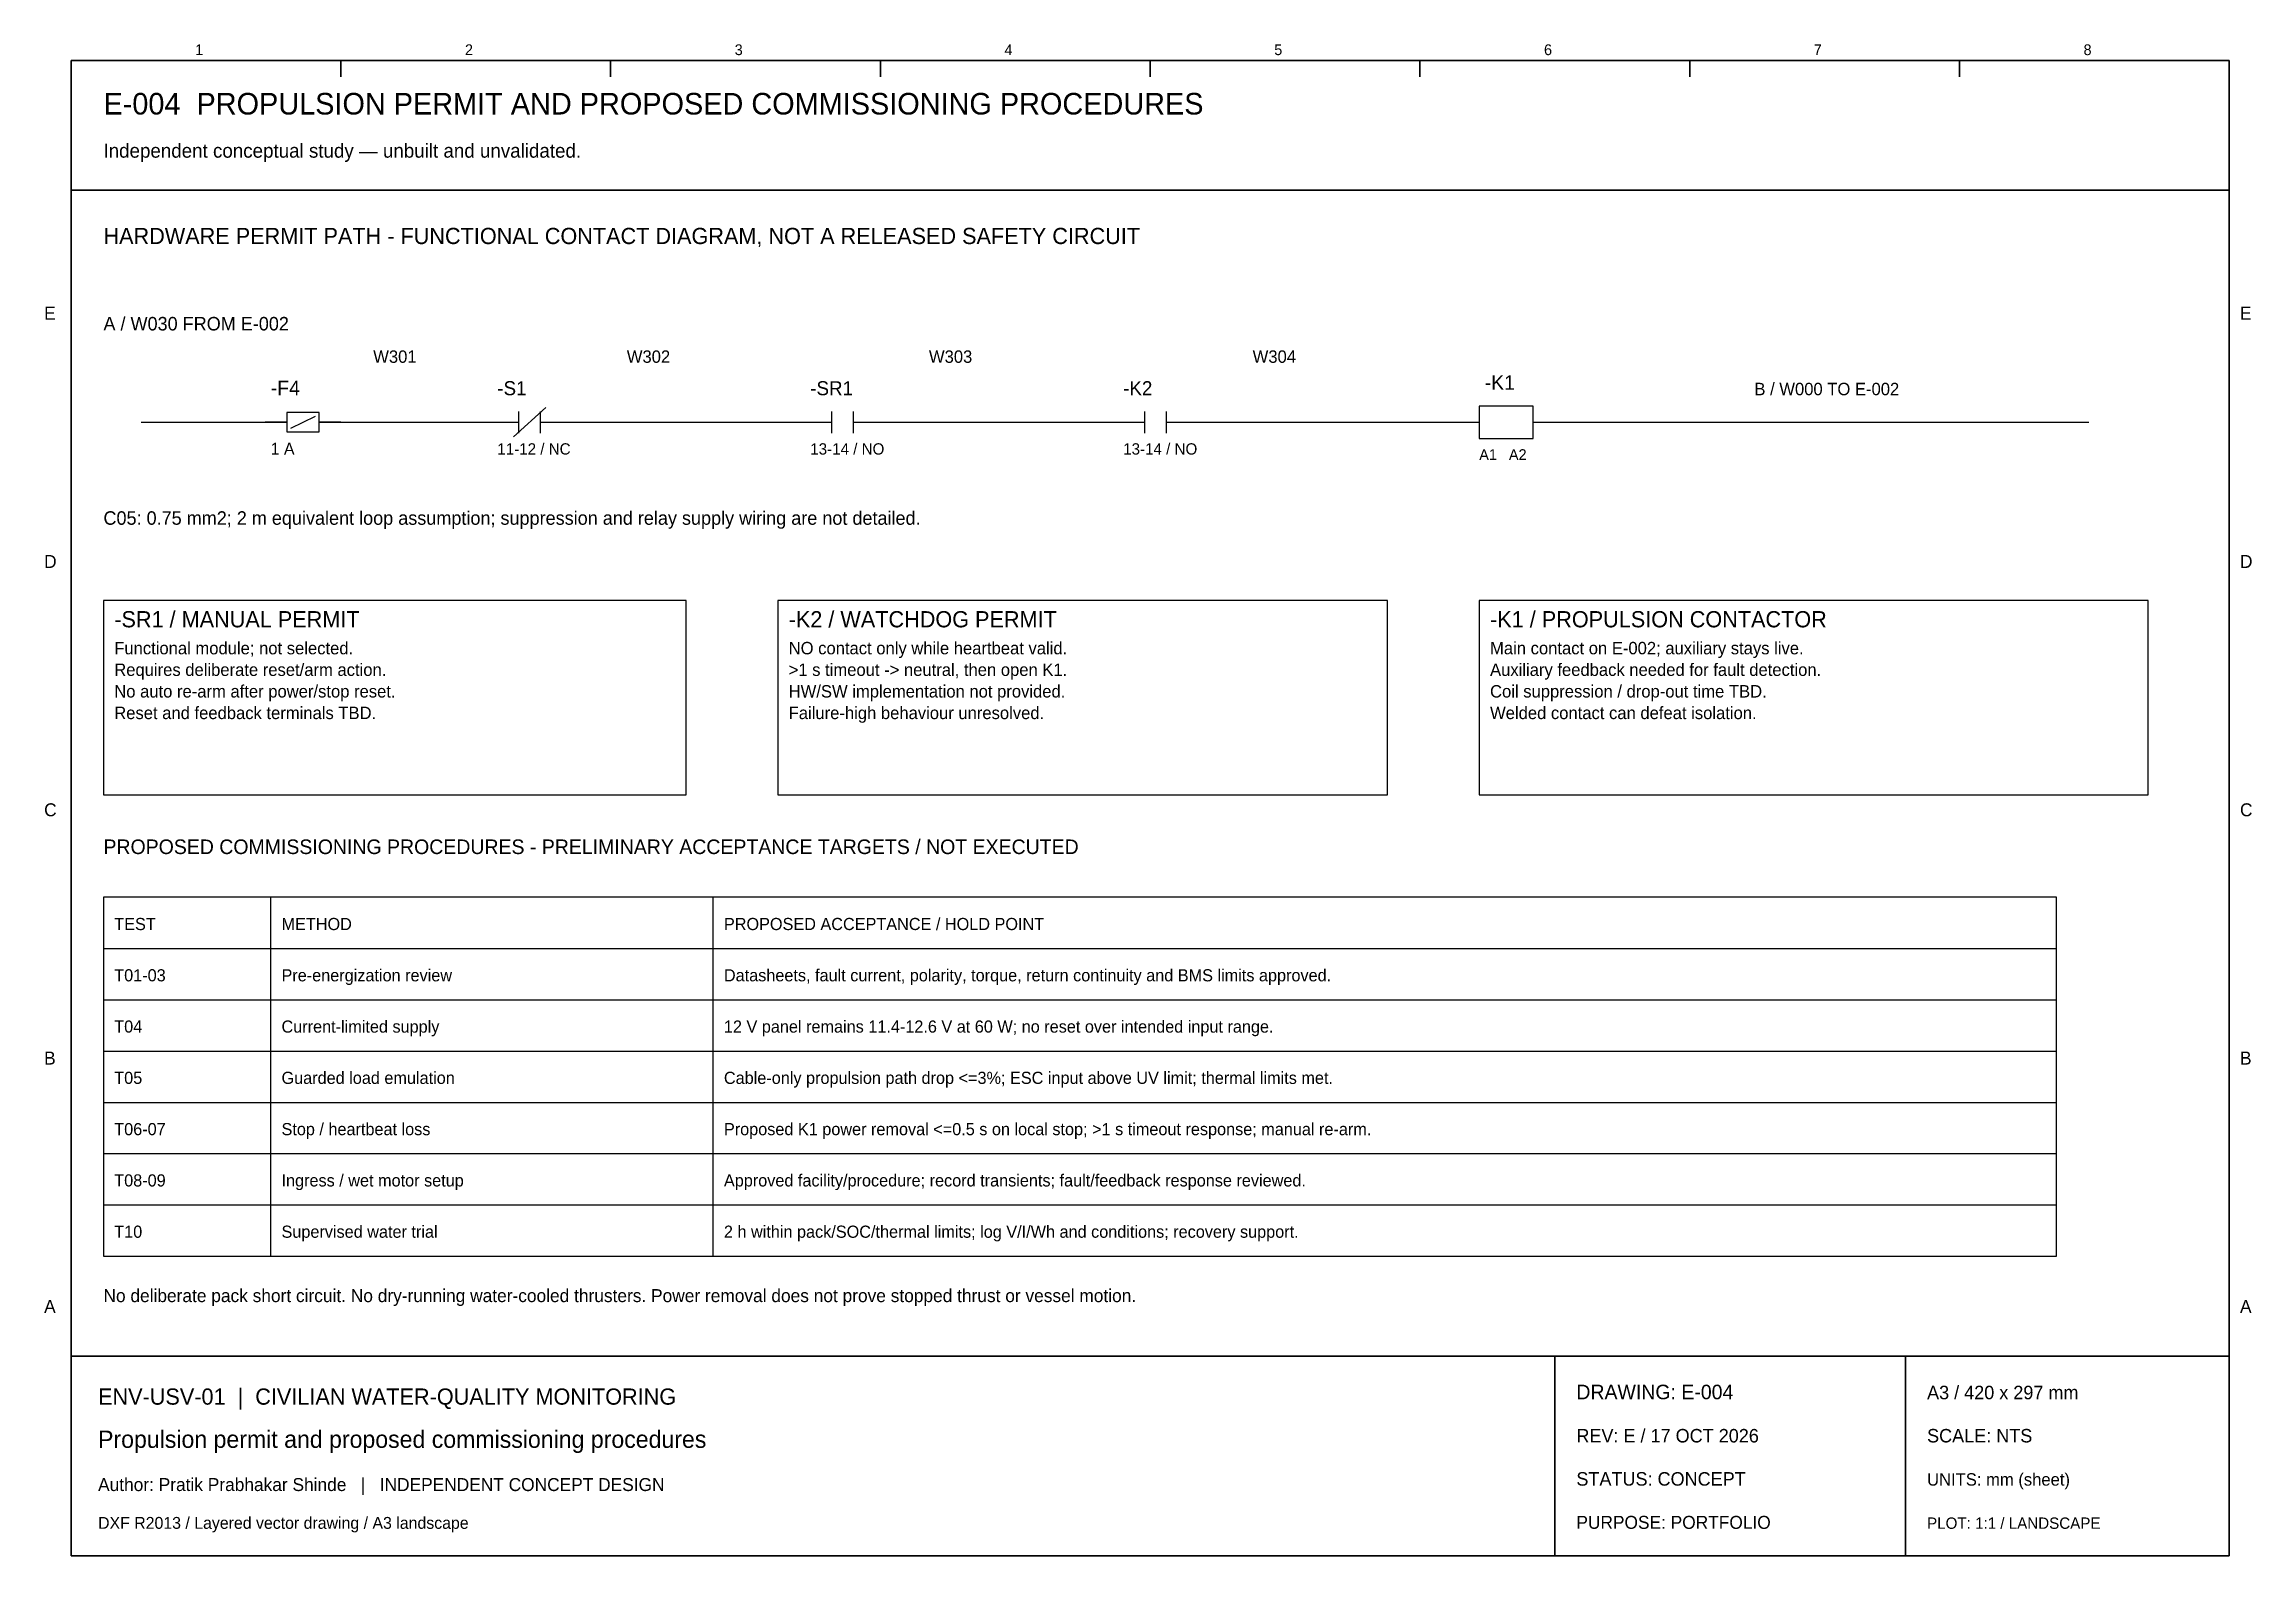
# Model space of a CAD drawing. Header units: millimetres. Extents: x 5 to 414, y 10 to 290.
import ezdxf

# ---------------------------------------------------------------- set-up
doc = ezdxf.new("R2010")
doc.units = ezdxf.units.MM
for name, color, linetype, lineweight in [('BORDER', 7, 'Continuous', 35), ('CONTROL', 3, 'Continuous', 25), ('DEVICE', 7, 'Continuous', 25), ('POWER', 7, 'Continuous', 35), ('RETURN', 4, 'Continuous', 25), ('TEXT', 7, 'Continuous', 18)]:
    doc.layers.add(name, color=color, linetype=linetype, lineweight=lineweight)
doc.styles.add('CAD_TEXT', font='txt')

msp = doc.modelspace()

# ---------------------------------------------------------------- linework, layer by layer
at = {"layer": 'BORDER'}
for p, q in [((410, 287), (10, 287)), ((10, 287), (10, 10)), ((10, 284), (10, 287)), ((60, 284), (60, 287)), ((110, 284), (110, 287)), ((160, 284), (160, 287)), ((210, 284), (210, 287)), ((260, 284), (260, 287)), ((310, 284), (310, 287)), ((360, 284), (360, 287)), ((410, 10), (410, 287)), ((10, 263), (410, 263)), ((10, 47), (410, 47)), ((285, 10), (285, 47)), ((350, 10), (350, 47)), ((10, 10), (410, 10))]:
    msp.add_line(p, q, dxfattribs=at)
at = {"layer": 'CONTROL'}
for p, q in [((23, 220), (46, 220)), ((60, 220), (89, 220)), ((89, 220), (93, 220)), ((97, 220), (101, 220)), ((101, 220), (147, 220)), ((147, 220), (151, 220)), ((155, 220), (159, 220)), ((159, 220), (205, 220)), ((205, 220), (209, 220)), ((213, 220), (217, 220)), ((217, 220), (267, 220)), ((267, 220), (271, 220)), ((281, 220), (285, 220))]:
    msp.add_line(p, q, dxfattribs=at)
at = {"layer": 'DEVICE'}
for p, q in [((56, 221.8), (50, 221.8)), ((50, 221.8), (50, 218.2)), ((50.7, 218.9), (55.3, 221.1)), ((56, 218.2), (56, 221.8)), ((92, 217.3), (98, 222.7)), ((93, 218), (93, 222)), ((97, 218), (97, 222)), ((151, 218), (151, 222)), ((155, 218), (155, 222)), ((209, 218), (209, 222)), ((213, 218), (213, 222)), ((281, 223), (271, 223)), ((271, 223), (271, 217)), ((281, 217), (281, 223)), ((50, 218.2), (56, 218.2)), ((271, 217), (281, 217)), ((124, 187), (16, 187)), ((16, 187), (16, 151)), ((124, 151), (124, 187)), ((254, 187), (141, 187)), ((141, 187), (141, 151)), ((254, 151), (254, 187)), ((395, 187), (271, 187)), ((271, 187), (271, 151)), ((395, 151), (395, 187)), ((16, 151), (124, 151)), ((141, 151), (254, 151)), ((271, 151), (395, 151)), ((378, 132), (16, 132)), ((16, 132), (16, 65.5)), ((47, 65.5), (47, 132)), ((129, 65.5), (129, 132)), ((378, 65.5), (378, 132)), ((16, 122.5), (378, 122.5)), ((16, 113), (378, 113)), ((16, 103.5), (378, 103.5)), ((16, 94), (378, 94)), ((16, 84.5), (378, 84.5)), ((16, 75), (378, 75)), ((16, 65.5), (378, 65.5))]:
    msp.add_line(p, q, dxfattribs=at)
at = {"layer": 'POWER'}
for p, q in [((46, 220), (50, 220)), ((56, 220), (60, 220))]:
    msp.add_line(p, q, dxfattribs=at)
at = {"layer": 'RETURN'}
msp.add_line((285, 220), (384, 220), dxfattribs=at)

# ---------------------------------------------------------------- texts
at = {"layer": 'TEXT', "style": 'CAD_TEXT'}
for s, height, p in [('1', 2, (33, 288)), ('2', 2, (83, 288)), ('3', 2, (133, 288)), ('4', 2, (183, 288)), ('5', 2, (233, 288)), ('6', 2, (283, 288)), ('7', 2, (333, 288)), ('8', 2, (383, 288)), ('E-004  PROPULSION PERMIT AND PROPOSED COMMISSIONING PROCEDURES', 4, (16, 277)), ('Independent conceptual study — unbuilt and unvalidated.', 2.6, (16, 269)), ('HARDWARE PERMIT PATH - FUNCTIONAL CONTACT DIAGRAM, NOT A RELEASED SAFETY CIRCUIT', 3, (16, 253)), ('E', 2.4, (5, 239)), ('A / W030 FROM E-002', 2.5, (16, 237)), ('E', 2.4, (412, 239)), ('W301', 2.3, (66, 231)), ('W302', 2.3, (113, 231)), ('W303', 2.3, (169, 231)), ('W304', 2.3, (229, 231)), ('-F4', 2.7, (47, 225)), ('-S1', 2.6, (89, 225)), ('-SR1', 2.6, (147, 225)), ('-K2', 2.6, (205, 225)), ('-K1', 2.7, (272, 226)), ('B / W000 TO E-002', 2.3, (322, 225)), ('1 A', 2.2, (47, 214)), ('11-12 / NC', 2.1, (89, 214)), ('13-14 / NO', 2.1, (147, 214)), ('13-14 / NO', 2.1, (205, 214)), ('A1   A2', 2, (271, 213)), ('C05: 0.75 mm2; 2 m equivalent loop assumption; suppression and relay supply wiring are not detailed.', 2.5, (16, 201)), ('D', 2.4, (5, 193)), ('D', 2.4, (412, 193)), ('-SR1 / MANUAL PERMIT', 3, (18, 182)), ('-K2 / WATCHDOG PERMIT', 3, (143, 182)), ('-K1 / PROPULSION CONTACTOR', 3, (273, 182)), ('Functional module; not selected.', 2.3, (18, 177)), ('NO contact only while heartbeat valid.', 2.3, (143, 177)), ('Main contact on E-002; auxiliary stays live.', 2.3, (273, 177)), ('Requires deliberate reset/arm action.', 2.3, (18, 173)), ('>1 s timeout -> neutral, then open K1.', 2.3, (143, 173)), ('Auxiliary feedback needed for fault detection.', 2.3, (273, 173)), ('No auto re-arm after power/stop reset.', 2.3, (18, 169)), ('HW/SW implementation not provided.', 2.3, (143, 169)), ('Coil suppression / drop-out time TBD.', 2.3, (273, 169)), ('Reset and feedback terminals TBD.', 2.3, (18, 165)), ('Failure-high behaviour unresolved.', 2.3, (143, 165)), ('Welded contact can defeat isolation.', 2.3, (273, 165)), ('C', 2.4, (5, 147)), ('C', 2.4, (412, 147)), ('PROPOSED COMMISSIONING PROCEDURES - PRELIMINARY ACCEPTANCE TARGETS / NOT EXECUTED', 2.7, (16, 140)), ('TEST', 2.25, (18, 125.92)), ('METHOD', 2.25, (49, 125.92)), ('PROPOSED ACCEPTANCE / HOLD POINT', 2.25, (131, 125.92)), ('T01-03', 2.25, (18, 116.42)), ('Pre-energization review', 2.25, (49, 116.42)), ('Datasheets, fault current, polarity, torque, return continuity and BMS limits approved.', 2.25, (131, 116.42)), ('T04', 2.25, (18, 106.92)), ('Current-limited supply', 2.25, (49, 106.92)), ('12 V panel remains 11.4-12.6 V at 60 W; no reset over intended input range.', 2.25, (131, 106.92)), ('B', 2.4, (5, 101)), ('B', 2.4, (412, 101)), ('T05', 2.25, (18, 97.42)), ('Guarded load emulation', 2.25, (49, 97.42)), ('Cable-only propulsion path drop <=3%; ESC input above UV limit; thermal limits met.', 2.25, (131, 97.42)), ('T06-07', 2.25, (18, 87.92)), ('Stop / heartbeat loss', 2.25, (49, 87.92)), ('Proposed K1 power removal <=0.5 s on local stop; >1 s timeout response; manual re-arm.', 2.25, (131, 87.92)), ('T08-09', 2.25, (18, 78.42)), ('Ingress / wet motor setup', 2.25, (49, 78.42)), ('Approved facility/procedure; record transients; fault/feedback response reviewed.', 2.25, (131, 78.42)), ('T10', 2.25, (18, 68.92)), ('Supervised water trial', 2.25, (49, 68.92)), ('2 h within pack/SOC/thermal limits; log V/I/Wh and conditions; recovery support.', 2.25, (131, 68.92)), ('A', 2.4, (5, 55)), ('No deliberate pack short circuit. No dry-running water-cooled thrusters. Power removal does not prove stopped thrust or vessel motion.', 2.4, (16, 57)), ('A', 2.4, (412, 55)), ('ENV-USV-01  |  CIVILIAN WATER-QUALITY MONITORING', 3, (15, 38)), ('DRAWING: E-004', 2.7, (289, 39)), ('A3 / 420 x 297 mm', 2.5, (354, 39)), ('Propulsion permit and proposed commissioning procedures', 3.2, (15, 30)), ('REV: E / 17 OCT 2026', 2.5, (289, 31)), ('SCALE: NTS', 2.5, (354, 31)), ('STATUS: CONCEPT', 2.5, (289, 23)), ('UNITS: mm (sheet)', 2.3, (354, 23)), ('Author: Pratik Prabhakar Shinde   |   INDEPENDENT CONCEPT DESIGN', 2.4, (15, 22)), ('DXF R2013 / Layered vector drawing / A3 landscape', 2.2, (15, 15)), ('PURPOSE: PORTFOLIO', 2.4, (289, 15)), ('PLOT: 1:1 / LANDSCAPE', 2.1, (354, 15))]:
    msp.add_text(s, height=height, dxfattribs=at).set_placement(p)

doc.saveas('drawing.dxf')
